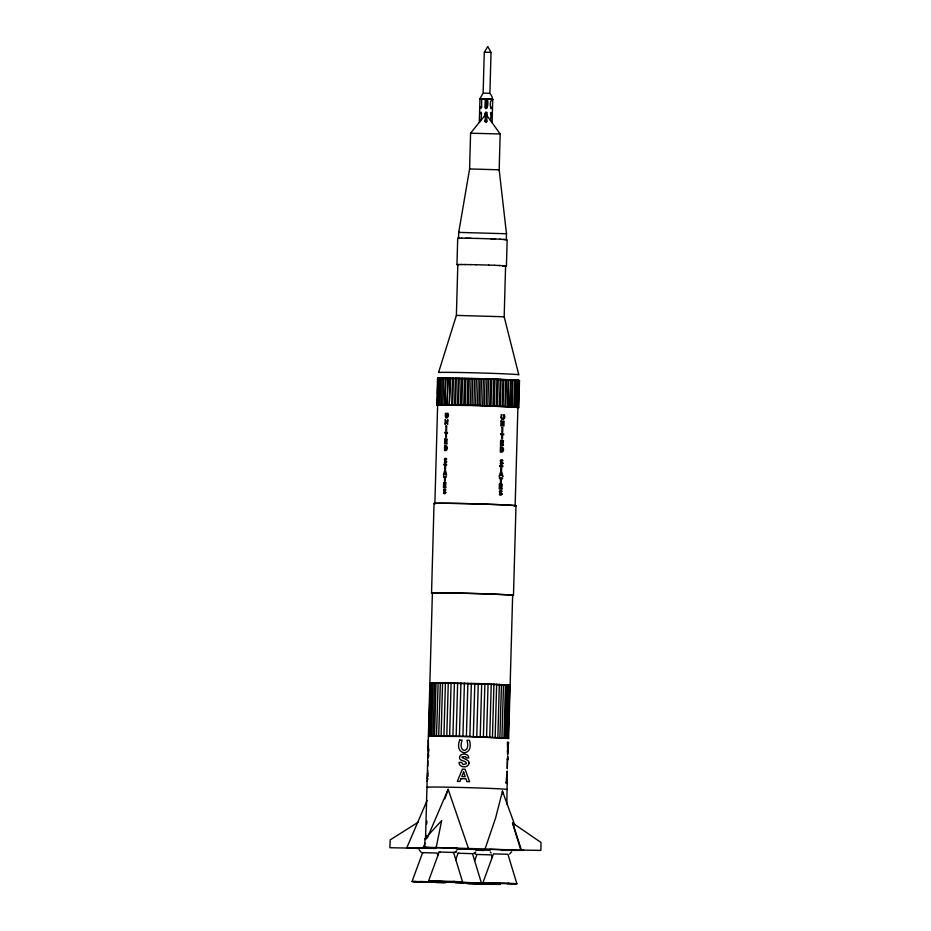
<?xml version="1.0" encoding="UTF-8"?>
<svg xmlns="http://www.w3.org/2000/svg" width="931" height="931" viewBox="0 0 931 931"><rect width="100%" height="100%" fill="white"/><g stroke="black" fill="none" stroke-linecap="round" stroke-linejoin="round"><path stroke-width="1.4" d="M428.516 757.217L428.353 755.96L428.074 757.694M507.325 750.398L507.698 754.657L508.512 742.205L507.744 752.516L507.558 741.984L507.616 748.733M428.132 746.406L428.702 752.236M431.542 593.07L434.044 503.462M438.024 405.276L436.79 405.125L437.547 378.23L438.652 378.23L438.536 382.478M424.757 846.5L424.967 838.971M437.454 393.883L437.896 378.312L438.548 378.3M439.467 390.869L439.828 378.137L438.129 378.184L437.384 405.066L439.071 405.02L436.79 405.125M425.502 839.39L432.38 593.094A40.173 0.768 1.6 0 1 473.867 593.513A40.173 0.768 1.6 0 1 512.644 595.386L508.652 738.434L469.876 736.561L428.726 736.223M437.675 405.194L438.024 400.877M429.051 724.714L429.645 703.126M429.971 691.617L430.588 682.982L429.878 682.912L430.553 683.063M437.966 405.02L438.71 378.137L439.828 378.137M438.571 402.239L438.966 388.087M429.528 736.049L431.03 682.865M430.75 683.017L429.878 682.912L431.914 682.784L430.448 682.854L429.272 736.118L428.388 736.142L430.425 736.037L431.588 682.76L481.699 683.645L509.56 685.251M440.77 378.056L439.304 378.079L438.548 404.973L440.037 404.985L440.77 378.056L479.896 378.661L518.439 380.337L517.694 407.231L516.286 407.161L517.194 380.244L515.646 380.151L514.89 407.045L516.437 407.126M433.753 735.967L431.553 735.979L433.031 682.737L506.662 684.774L505.033 738.027L507.628 738.213L509.117 684.972L507.93 684.913M440.026 404.95L441.515 404.962L442.248 378.033M433.078 735.967L434.556 682.737M441.503 404.927L442.993 404.938L443.726 378.021M434.521 735.956L436.011 682.714M442.993 404.938L444.75 404.938L445.495 378.056M444.75 404.938L445.996 378.033M436.488 735.956L438.14 682.702M445.239 404.915L447.02 404.95L447.764 378.056M447.02 404.95L448.253 378.033M438.71 735.967L440.363 682.714M447.508 404.927L449.277 404.962L450.034 378.067M449.277 404.962L450.523 378.044M438.873 735.956L441.096 735.967L442.586 682.726M449.766 404.938L451.71 404.985L452.454 378.091M451.71 404.985L452.675 404.973L453.42 378.091M457.598 264.776L456.97 264.637L457.703 238.324L459.565 238.266M441.096 735.967L443.936 736.002L445.425 682.772M504.986 265.894L505.591 266.033L504.171 316.773L518.8 374.856A40.173 0.768 1.6 0 0 480.024 372.97A40.173 0.768 1.6 0 0 438.548 372.551L456.388 315.4L457.808 264.66L458.413 264.8M452.675 404.973L454.607 405.02L455.352 378.137M454.607 405.02L455.573 405.02L456.33 378.126M443.936 736.002L446.787 736.037L448.265 682.807M455.573 405.02L457.505 405.066L458.261 378.172M457.505 405.066L458.471 405.055L459.227 378.172M446.787 736.037L449.626 736.084L451.116 682.842M458.471 405.055L460.438 405.113L461.182 378.23M460.438 405.113L461.811 405.125L462.567 378.242M449.626 736.084L452.897 736.153L454.386 682.912M459.146 238.487L458.541 238.348L458.715 232.389L469.585 168.953L470.586 133.121L479.907 121.693M461.811 405.125L463.778 405.183L464.522 378.3M463.778 405.183L465.151 405.194L465.907 378.312M452.897 736.153L456.167 736.223L457.656 682.982M465.151 405.194L467.118 405.253L467.862 378.37M467.118 405.253L468.491 405.264L469.247 378.382M456.167 736.223L459.437 736.281L460.926 683.051M468.491 405.264L470.353 405.334L471.098 378.44M470.353 405.334L472.04 405.357L472.797 378.475M459.437 736.281L462.916 736.374L464.406 683.145M481.618 98.965L481.688 107.554M472.04 405.357L473.902 405.427L474.647 378.533M462.916 736.374L466.396 736.468L467.874 683.238M473.902 405.427L475.59 405.45L476.346 378.568M484.842 116.398L485.156 113.21M485.109 107.565L485.319 99.175L492.708 99.28M485.063 121.437L485.551 112.174M485.528 108.59L485.691 98.977L486.343 98.977M475.59 405.45L477.452 405.52L478.197 378.626M486.506 116.456L486.482 114.036M486.727 107.612L486.994 99.221L479.965 98.919L479.29 122.333L481.024 120.18L481.525 113.21M486.738 121.484L486.994 112.442L486.354 112.314M486.459 108.543C488.088 107.891 488.566 99.338 486.773 98.989M505.475 684.716L503.95 737.922L470.609 736.584L469.876 736.561L471.354 683.319M509.781 406.707L510.502 379.836L512.609 379.929L511.852 406.812L479.139 405.544L479.896 378.661L438.245 378.393M480.768 405.613L481.513 378.719L479.896 378.661M473.32 736.665L474.798 683.435M482.665 405.648L483.41 378.766L481.513 378.719M484.283 405.718L485.039 378.836L483.41 378.766M503.531 239.407L506.324 239.721L506.487 233.751L499.167 169.803L500.168 133.971L492.092 122.694L492.743 99.28L485.796 98.989M476.765 736.77L478.255 683.54M486.18 405.765L486.936 378.87L485.039 378.836M487.809 405.835L488.554 378.94L486.936 378.87M480.21 736.875L481.699 683.645M489.694 405.869L490.451 378.987L488.554 378.94M490.986 405.939L491.731 379.045L490.451 378.987M483.387 736.991L484.876 683.761M492.953 405.986L493.698 379.103L491.731 379.045M494.233 406.056L494.978 379.173L493.698 379.103M486.576 737.108L488.065 683.878M496.2 406.114L496.945 379.22L494.978 379.173M497.48 406.172L498.225 379.289L496.945 379.22M489.753 737.224L491.242 683.994M499.447 406.23L500.191 379.348L498.225 379.289M500.296 406.288L501.041 379.394L500.191 379.348M492.452 737.352L493.942 684.11M502.193 406.347L502.949 379.464L501.041 379.394M504.567 266.115L506.429 266.057L507.162 239.744L499.9 239.209M503.043 406.405L503.799 379.522L502.949 379.464M495.152 737.468L496.642 684.227M504.951 406.475L505.708 379.58L503.799 379.522M505.801 406.533L506.557 379.639L505.708 379.58M497.852 737.585L499.342 684.343M507.709 406.591L508.454 379.708L506.557 379.639M508.07 406.638L508.454 379.708M499.877 737.689L501.472 684.483M510.141 406.754L510.898 379.86M501.914 737.806L503.508 684.588M515.18 407.033L512.225 406.87L512.609 379.929M513.784 406.963L514.68 380.046L512.969 379.976M515.029 407.068L515.192 401.401M515.309 397.153L515.786 380.174M506.441 738.143L507.895 684.879L506.662 684.774M516.286 407.161L517.194 380.244M517.159 403.007L517.438 393.091M508.07 738.492L508.233 732.732M508.803 712.587L509.164 699.635M517.461 404.496L517.508 407.312M509.792 685.123L508.117 738.411M506.813 804.023L507.197 780.678L506.045 783.285L507.092 771.054L507.383 783.541M515.983 505.801L513.481 595.409A41.011 0.791 1.6 0 0 468.537 593.35A41.011 0.791 1.6 0 0 432.589 593.303M517.729 407.406L479.116 405.555L437.628 405.148L434.882 503.485A40.173 0.768 1.6 0 1 476.369 503.904A40.173 0.768 1.6 0 1 515.146 505.777L517.892 407.441L517.031 407.51L518.73 407.464L519.486 380.581L517.787 380.36L518.788 380.418L518.148 407.51L517.042 407.243L518.381 407.382L519.137 380.5L517.042 380.279M427.841 757.531L428.4 753.901L428.737 755.658M427.829 773.044L427.934 776.524M425.665 839.483L425.944 835.235M426.689 823.888L426.875 821.049M427.201 778.7L427.76 770.379M427.76 760.79L427.783 766.155M428.726 749.513L428.493 750.456L428.318 739.924M485.47 107.181L486.273 107.216M490.381 113.023C491.393 111.173 492.953 114.548 490.684 113.978M436.232 847.187L441.678 820.595L425.141 838.528M514.692 824.808L502.461 791.164L495.606 818.012L485.051 848.956L423.337 847.21L425.025 843.265M444.89 798.798L448.137 789.337L468.456 848.397M443.459 882.611L412.026 881.552L422.627 852.621L437.058 853.029L437.873 855.717M453.572 881.971L428.563 880.97L439.164 852.04L453.595 852.447L462.567 881.948L458.622 881.983M455.655 859.825L458.064 853.25L472.483 853.657L481.455 883.147L471.691 883.123M474.542 861.035L476.951 854.46L491.382 854.867L492.196 857.544M499.365 883.577L482.886 882.809L493.488 853.878L507.919 854.286L516.891 883.775L490.893 883.321M417.705 848.49L406.8 847.792L427.096 800.439M427.282 838.005L448.137 789.337M511.596 851.818L509.606 854.018M486.482 113.035L486.401 112.383M487.332 99.023L479.826 98.907L483.131 93.088L484.271 52.229L487.809 46.55L491.033 52.427L489.892 93.275C495.711 101.374 488.694 97.324 490.649 107.612M456.877 850.759L454.887 852.354M475.776 851.97L473.774 853.564M480.128 121.414L485.924 114.106M492.045 108.299L491.068 107.216M485.493 120.436L485.179 120.879A2.246 1.757 -5.6 0 0 485.098 121.717L486.122 122.403L486.715 121.763A2.246 1.746 13.5 0 0 486.634 120.925L486.494 120.669M418.426 822.061L390.182 839.89L389.926 847.734L409.954 848.106M486.494 107.088L487.134 107.228M509.013 685.076L507.628 738.213M480.943 113.826L479.814 112.93L481.152 112.162M480.955 106.96L479.965 107.717L480.955 108.543M491.103 114.059L490.474 120.448L492.092 122.694M518.253 380.418L518.369 380.581M503.95 737.922L505.172 738.015M479.826 98.907L481.35 98.965L480.047 98.93M486.96 99.221L486.343 99.221M499.54 134.029L500.168 133.971L470.97 133.203M469.585 168.953L499.167 169.803L498.539 169.861M456.97 264.637L458.832 264.579M456.388 315.4L504.171 316.773M431.623 735.99L430.099 735.99M514.68 380.046L515.937 380.139M406.8 847.792L430.599 847.722L423.337 847.21M418.938 848.141L435.801 848.432M489.799 849.386L511.852 850.015M452.501 852.493L453.595 852.447M412.026 881.552L421.79 881.576M428.563 880.97L454.561 881.436M415.971 881.517L413.655 881.599L428.504 882.32M451.407 882.146L447.45 882.181L472.459 883.182M482.886 882.809L492.65 882.832M470.295 883.356L467.979 883.438L491.359 884.38M477.51 883.182L479.826 883.1L472.587 882.646M486.832 882.774L484.516 882.856L486.319 883.053M496.409 884.392L498.725 884.31M437.907 405.125L438.14 405.264M520.836 850.038L512.492 822.946L541.004 842.439L540.864 850.422L521.418 850.084M489.38 93.298L483.526 93.123M458.762 238.231L462.148 238.22M458.029 264.544L461.415 264.532M502.693 266.185L505.37 266.15M501.39 850.41L509.141 850.34M509.548 685.204L510.13 685.204L508.92 685.018M489.962 52.439C493.442 52.38 482.211 52.055 485.179 52.299M461.439 238.196L471.191 238.313M460.705 264.509L465.372 264.555M518.16 380.616L519.486 380.581M479.139 405.544L477.452 405.52M516.821 407.557L517.089 407.534M454.479 848.222L446.135 848.071M456.027 848.7L476.428 849.386M485.051 848.956L523.99 850.364L511.736 850.399M474.763 849.456L456.958 848.967M476.311 849.922L490.125 850.271M510.188 850.073L501.809 849.933M438.326 880.994L430.192 881.017L445.041 881.738M452.803 881.925L459.995 882.029M450.022 882.088L457.214 882.204M436.267 882.507L446.03 882.53L437.163 882.018M476.113 883.414L466.35 883.391L482.782 884.182M507.127 883.752L515.262 883.728L513.458 883.531M490.59 884.334L500.354 884.357L496.921 884.113M436.022 735.956L434.44 735.932M431.588 682.76L433.031 682.737M465.535 238.22L477.033 238.441M464.802 264.532L470.458 264.625M469.876 736.561L466.396 736.468M436.662 735.944L437.535 735.956M470.062 264.602L476.3 264.753M491.882 882.786L508.885 883.263M456.458 882.157L465.035 882.355M421.021 881.529L438.024 882.018M475.345 883.368L483.922 883.566M476.835 238.417L495.525 238.999M476.102 264.73L488.903 265.091M491.929 99.245L492.86 99.28M491.882 99.268L491.289 99.245M510.537 379.813L508.826 379.755M483.922 850.492L475.857 850.178M464.976 882.39L481.455 883.147M483.864 883.589L492.348 883.845M455.457 882.693L463.882 882.972M490.812 238.836L500.506 239.209M488.659 265.102L494.78 265.312M494.338 265.312L499.772 265.521M437.547 378.23L438.932 378.428L438.233 378.265M517.345 407.278L518.043 407.312M517.694 407.347L518.73 407.464M508.023 883.263L516.891 883.775M453.7 881.436L462.567 881.948M491.487 883.845L498.364 884.136M499.167 265.521L503.531 265.731M507.767 738.33L508.652 738.434M502.787 265.719L506.429 266.057M457.528 848.188L435.475 847.559L436.767 847.699M458.064 853.25L458.902 853.343M439.164 852.04L440.014 852.133M422.627 852.621L423.477 852.715M459.134 881.692L460.938 881.901M449.079 882.227L450.883 882.425M442.597 882.274L444.401 882.483M506.487 233.751L458.715 232.389L459.32 232.529M457.703 238.324L458.331 238.464M427.957 778.619L427.131 781.249M476.078 854.425L474.275 853.285M421.347 852.447L418.997 849.538M456.027 852.656L455.108 851.737M491.114 853.005L490.3 852.005M512.655 822.946L520.999 848.758M492.057 107.868L490.812 108.624M486.68 115.165L490.509 120.53M484.911 113.791L485.284 113.582M502.461 791.164L502.763 794.062M427.981 787.475A40.173 0.768 1.6 0 1 463.196 787.521A40.173 0.768 1.6 0 1 507.22 789.546M435.091 503.694A41.011 0.791 1.6 0 1 476.393 503.88A41.011 0.791 1.6 0 1 514.226 505.964M501.157 417.286C500.855 422.15 506.743 418.31 504.276 414.784L503.496 414.749C505.184 420.056 500.063 419.695 501.995 414.679L501.227 414.644L501.157 417.286M507.348 759.184L507.302 768.738L507.651 755.96L508 759.801L507.581 758.02L507.348 759.184M445.402 415.889C445.134 420.824 450.208 416.366 447.974 413.259L447.346 413.259L447.043 417.251L446.1 417.03L446.112 413.259L445.484 413.248L445.402 415.889M443.715 476.428L443.691 477.266L444.622 477.266L444.506 481.374L445.146 481.374L445.262 477.277L446.182 477.277L446.205 476.439L443.715 476.428M444.052 464.29L444.029 465.128L444.96 465.128L444.855 469.236L445.484 469.236L445.6 465.139L446.531 465.139L446.554 464.301L444.052 464.29M444.948 432.391L444.925 433.229L445.856 433.229L445.74 437.326L446.38 437.337L446.484 433.229L447.415 433.241L447.439 432.403L444.948 432.391M445.297 419.567L445.158 424.513L445.833 421.289L447.648 424.524L447.788 419.578L447.101 422.883L445.297 419.567M443.633 482.642L443.493 487.588L445.879 487.588L445.902 486.762L444.145 486.75L444.18 485.412L445.763 485.412L445.786 484.586L444.203 484.574L444.238 483.48L445.926 483.492L445.949 482.654L443.633 482.642M444.669 445.635L444.529 450.569C448.09 451.861 448.311 444.401 444.669 445.635M444.843 439.001L444.704 443.936L447.089 443.947L447.113 443.109L445.367 443.109L445.402 441.76L446.973 441.771L446.996 440.933L445.425 440.933L445.46 439.839L447.148 439.839L447.171 439.013L444.843 439.001M445.274 446.473L445.181 449.743C447.124 450.301 447.229 446.007 445.274 446.473M446.054 426.026L445.914 430.972L446.554 430.972L446.694 426.026L446.054 426.026M459.646 740.064C453.804 756.461 474.414 757.066 469.445 740.32L466.966 740.261C470.97 754.005 457.47 753.365 462.125 740.133L459.646 740.064M499.47 477.824L499.447 478.662L500.575 478.709L500.459 482.817L501.239 482.852L501.344 478.743L502.472 478.79L502.496 477.952L499.47 477.824M499.807 465.686L499.784 466.524L500.913 466.571L500.808 470.679L501.576 470.714L501.693 466.606L502.821 466.652L502.845 465.826L499.807 465.686M500.703 433.788L500.68 434.626L501.809 434.672L501.693 438.769L502.461 438.804L502.577 434.707L503.706 434.754L503.729 433.916L500.703 433.788M501.041 420.963L500.901 425.909L501.623 425.933L501.716 422.721L503.159 426.002L503.927 426.037L504.067 421.103L503.357 421.068L503.264 424.361L501.797 420.998L501.041 420.963M499.4 484.05L499.26 488.984L502.158 489.112L502.181 488.275L500.052 488.181L500.087 486.843L502.007 486.925L502.03 486.098L500.11 486.005L500.145 484.911L502.205 485.004L502.228 484.167L499.4 484.05M500.436 447.031L500.296 451.977C504.521 453.769 504.73 445.588 500.436 447.031M500.622 440.398L500.482 445.332L503.38 445.46L503.403 444.634L501.274 444.541L501.309 443.191L503.229 443.272L503.252 442.446L501.332 442.365L501.367 441.271L503.427 441.352L503.45 440.526L500.622 440.398M501.181 447.904L501.099 451.174C503.38 452.035 503.473 447.276 501.181 447.904M502.007 427.469L501.867 432.403L502.635 432.438L502.775 427.504L502.007 427.469M507.139 773.964L507.174 778.584L507.139 773.964M446.671 461.741C445.355 465.081 442.656 460.775 445.984 461.997C444.832 461.276 443.016 457.668 446.193 458.389A1.385 0.884 -87.5 0 1 446.624 459.332L444.902 459.46L446.671 461.741M445.809 492.522C444.494 495.862 441.794 491.545 445.123 492.778C443.971 492.045 442.155 488.438 445.332 489.159A1.385 0.884 -87.5 0 1 445.763 490.102L444.04 490.23L445.809 492.522M502.973 463.266C501.25 466.606 498.201 462.055 502.146 463.487C500.622 462.788 498.69 458.902 502.368 459.879A1.385 1.071 -89.7 0 1 502.891 460.845L500.808 460.892L502.973 463.266M502.112 494.035C500.389 497.375 497.34 492.825 501.285 494.256C499.761 493.558 497.829 489.683 501.506 490.649A1.385 1.071 -89.7 0 1 502.042 491.615L499.947 491.661L502.112 494.035M468.968 763.152C468.561 768.552 458.867 767.912 458.995 762.466L461.415 762.291L463.021 764.56L466.326 763.734C466.745 759.894 457.843 761.721 459.739 756.472C461.264 752.62 468.852 753.388 468.77 757.915L466.28 757.962L465.64 756.577C454.852 757.019 470.469 758.881 468.968 763.152M444.413 473.926L443.447 475.043L444.809 470.108L445.472 470.108L446.589 475.054L444.413 473.926M445.099 471.261L444.622 473.088L445.484 473.088L445.099 471.261M500.296 475.345L499.132 476.416L500.75 471.552L501.565 471.586L502.961 476.591L501.821 475.415L500.296 475.345M501.122 472.715L500.552 474.531L501.6 474.566L501.122 472.715M461.02 778.665L459.926 781.435L457.319 781.377L462.428 769.146L465.046 769.215L469.655 781.703L466.931 781.621L465.931 778.793L461.02 778.665M463.626 772.067L461.846 776.605L465.197 776.687L463.626 772.067"/></g></svg>
